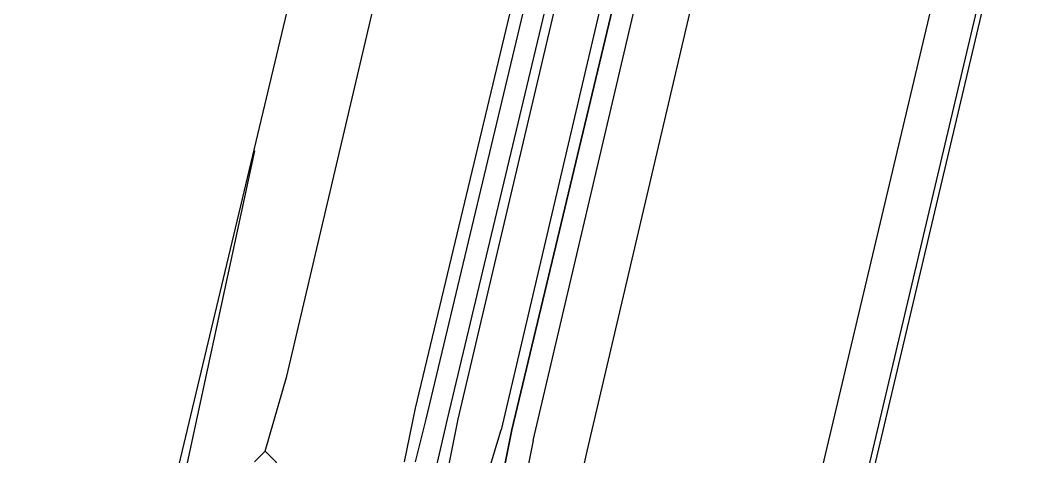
# Model space of a CAD drawing. Header units: feet. Extents: x -84 to 198, y -22 to 181.
# Drawn here: x 119.136 to 120.408, y 84.158 to 84.7 of the extents above; entities that cross this region are included whole.
import ezdxf

# ---------------------------------------------------------------- set-up
doc = ezdxf.new("R2010")
doc.units = ezdxf.units.FT
doc.layers.add('A-LINEA', color=7, linetype='CONTINUOUS')

msp = doc.modelspace()

# ---------------------------------------------------------------- linework, layer by layer
at = {"layer": 'A-LINEA'}
for p, q in [((121.8, 90.9511), (114.5867, 60.4578)), ((120.92, 90.8044), (119.2667, 83.8711)), ((121.6667, 90.6311), (120.0267, 83.6978)), ((119.4667, 84.2578), (120.16, 87.2044)), ((119.6267, 84.2178), (120.3333, 87.1644)), ((119.64, 84.2044), (120.3467, 87.1644)), ((119.6667, 84.2044), (120.3733, 87.1644)), ((119.68, 84.2044), (120.3733, 87.1511)), ((120.5333, 87.1244), (119.84, 84.1644)), ((119.4267, 84.5378), (119.32, 84.0444)), ((119.44, 84.1644), (119.4667, 84.2578)), ((119.6133, 84.1511), (119.6267, 84.2178)), ((119.6267, 84.1511), (119.64, 84.2044)), ((119.6267, 84.0311), (119.6667, 84.2044)), ((119.84, 84.1644), (119.7467, 83.7644))]:
    msp.add_line(p, q, dxfattribs=at)
for points in [[(142.72, 107.0711), (135.88, 108.6844), (131.36, 89.5511), (124.5867, 91.1511), (124.4, 90.3378), (121.8, 90.9511), (121.3333, 88.9511), (118.2, 75.6978), (129.9467, 72.9244)], [(119.7733, 84.1778), (120.48, 87.1911), (120.4667, 87.2044), (119.7467, 84.1911), (120.4667, 87.2044), (120.4533, 87.2044), (120.44, 87.2044), (119.7333, 84.1911)], [(119.68, 84.1244), (119.68, 84.1244), (119.6667, 84.1378), (119.68, 84.2044)], [(119.7733, 84.1778), (119.7467, 84.0444), (119.7333, 84.0444), (119.72, 84.0444), (119.72, 84.0578), (119.7467, 84.1911), (119.72, 84.0578), (119.7067, 84.0444), (119.6933, 84.0578), (119.7333, 84.1911)], [(119.4667, 84.1244), (119.4533, 84.1511), (119.44, 84.1644), (119.4267, 84.1511)]]:
    msp.add_lwpolyline(points, dxfattribs=at)

doc.saveas('drawing.dxf')
